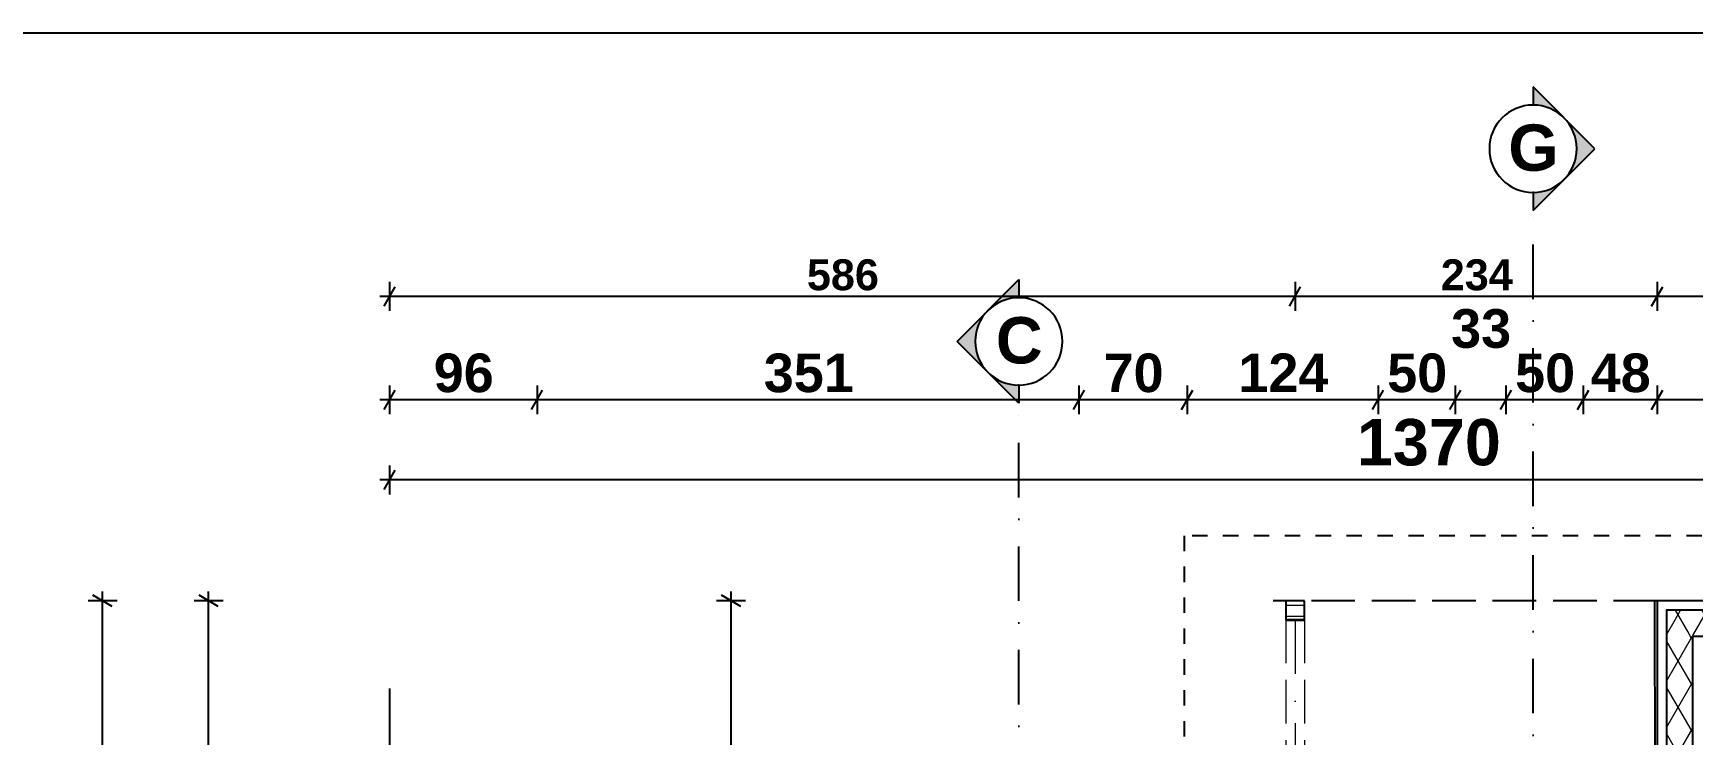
# Model space of a CAD drawing. Header units: millimetres. Extents: x -242231 to 419123, y -2399 to 525285.
# Drawn here: x -131269 to -120526, y 160555 to 165098 of the extents above; entities that cross this region are included whole.
import ezdxf

# ---------------------------------------------------------------- set-up
doc = ezdxf.new("R2010")
doc.units = ezdxf.units.MM
doc.set_wipeout_variables(frame=1)
for name, pattern in [('Dot & Dashed', [670.277762, 352.777767, -176.388884, 0, -141.111112]), ('Hidden Line', [391.222223, 282.222223, -109]), ('Short dashed', [200, 100, -100]), ('Wipeout_Contour', [1000, 0, -1000])]:
    doc.linetypes.add(name, pattern=pattern)
doc.styles.add('GENERATED_STYLE_1', font='swissb.ttf')
pattern_1 = [(60, (-125991.2, 141233.89), (-129.9038, 75), []), (120, (-125991.2, 141233.89), (129.9038, 75), [])]

msp = doc.modelspace()

# ---------------------------------------------------------------- hatches: boundary and pattern name
at = {"linetype": 'Continuous'}
for points in [[(-121560.383, 164632.63, -1), (-121560.383, 164066.944), (-121560.383, 163949.787), (-121160.383, 164349.787), (-121560.383, 164749.787)], [(-124889.028, 163385.244, 1), (-124889.028, 162819.559), (-124889.028, 162702.402), (-125289.028, 163102.402), (-124889.028, 163502.402)]]:
    msp.add_hatch(color=256, dxfattribs=at).paths.add_polyline_path(points, flags=0)
at = {"linetype": 'Continuous', "lineweight": 0}
h = msp.add_hatch(dxfattribs=at)
h.set_pattern_fill('BATT_INSULATION', color=1, style=0, pattern_type=2)
h.set_pattern_definition(pattern_1)
h.paths.add_polyline_path([(-120527.17, 161192.966), (-120697.17, 161362.944), (-120697.17, 161192.944)], flags=0)
h = msp.add_hatch(dxfattribs=at)
h.set_pattern_fill('BATT_INSULATION', color=1, style=0, pattern_type=2)
h.set_pattern_definition(pattern_1)
h.paths.add_polyline_path([(-120697.134, 161362.908), (-120527.17, 161192.966), (-120527.17, 161362.966), (-120697.134, 161362.944)], flags=0)
h = msp.add_hatch(dxfattribs=at)
h.set_pattern_fill('BATT_INSULATION', color=1, style=0, pattern_type=2)
h.set_pattern_definition(pattern_1)
h.paths.add_polyline_path([(-120527.17, 161192.966), (-119459.327, 161193.103), (-119459.349, 161363.103), (-120527.17, 161362.966)], flags=0)
h = msp.add_hatch(dxfattribs=at)
h.set_pattern_fill('BATT_INSULATION', color=1, style=0, pattern_type=2)
h.set_pattern_definition(pattern_1)
h.paths.add_polyline_path([(-120697.17, 161192.944), (-120697.17, 159403.112), (-120527.17, 159403.112), (-120527.17, 161192.966)], flags=0)

# ---------------------------------------------------------------- linework, layer by layer
at = {"linetype": 'Continuous'}
for p, q in [((-121160.383, 164349.787), (-121560.383, 164749.787)), ((-121560.383, 164749.787), (-121560.383, 164632.63)), ((-121560.383, 163949.787), (-121160.383, 164349.787)), ((-121560.383, 164066.944), (-121560.383, 163949.787)), ((-125289.028, 163102.402), (-124889.028, 163502.402)), ((-124889.028, 163502.402), (-124889.028, 163385.244)), ((-128927.126, 163456.383), (-128999.295, 163331.383)), ((-128963.211, 163487.633), (-128963.211, 163300.133)), ((-123136.802, 163331.383), (-123064.633, 163456.383)), ((-123136.802, 163331.383), (-123064.633, 163456.383)), ((-123100.717, 163487.633), (-123100.717, 163300.133)), ((-120793.255, 163331.383), (-120721.086, 163456.383)), ((-120793.255, 163331.383), (-120721.086, 163456.383)), ((-120757.17, 163487.633), (-120757.17, 163300.133)), ((-128963.211, 163393.883), (-129024.336, 163393.883)), ((-123100.717, 163393.883), (-128963.211, 163393.883)), ((-120757.17, 163393.883), (-123100.717, 163393.883)), ((-120757.17, 163393.883), (-123100.717, 163393.883)), ((-115260.364, 163393.883), (-120757.17, 163393.883)), ((-115260.364, 163393.883), (-120757.17, 163393.883)), ((-124889.028, 162702.402), (-125289.028, 163102.402)), ((-128927.126, 162786.558), (-128999.295, 162661.558)), ((-128963.211, 162817.808), (-128963.211, 162630.308)), ((-128043.819, 162661.558), (-127971.65, 162786.558)), ((-128043.819, 162661.558), (-127971.65, 162786.558)), ((-128007.735, 162817.808), (-128007.735, 162630.308)), ((-124889.028, 162819.559), (-124889.028, 162702.402)), ((-124535.842, 162661.558), (-124463.673, 162786.558)), ((-124535.842, 162661.558), (-124463.673, 162786.558)), ((-124499.758, 162817.808), (-124499.758, 162630.308)), ((-123835.842, 162661.558), (-123763.673, 162786.558)), ((-123835.842, 162661.558), (-123763.673, 162786.558)), ((-123799.758, 162817.808), (-123799.758, 162630.308)), ((-122599.969, 162661.558), (-122527.801, 162786.558)), ((-122599.969, 162661.558), (-122527.801, 162786.558)), ((-122563.885, 162817.808), (-122563.885, 162630.308)), ((-122099.969, 162661.558), (-122027.801, 162786.558)), ((-122099.969, 162661.558), (-122027.801, 162786.558)), ((-122063.885, 162817.808), (-122063.885, 162630.308)), ((-121772.013, 162661.558), (-121699.845, 162786.558)), ((-121772.013, 162661.558), (-121699.845, 162786.558)), ((-121735.929, 162817.808), (-121735.929, 162630.308)), ((-121272.013, 162661.558), (-121199.845, 162786.558)), ((-121272.013, 162661.558), (-121199.845, 162786.558)), ((-121235.929, 162817.808), (-121235.929, 162630.308)), ((-120793.255, 162661.558), (-120721.086, 162786.558)), ((-120793.255, 162661.558), (-120721.086, 162786.558)), ((-120757.17, 162817.808), (-120757.17, 162630.308)), ((-128963.211, 162724.058), (-129024.336, 162724.058)), ((-128007.735, 162724.058), (-128963.211, 162724.058)), ((-124499.758, 162724.058), (-128007.735, 162724.058)), ((-124499.758, 162724.058), (-128007.735, 162724.058)), ((-124499.758, 162724.058), (-128007.735, 162724.058)), ((-123799.758, 162724.058), (-124499.758, 162724.058)), ((-122563.885, 162724.058), (-123799.758, 162724.058)), ((-122563.885, 162724.058), (-123799.758, 162724.058)), ((-122063.885, 162724.058), (-122563.885, 162724.058)), ((-122063.885, 162724.058), (-122563.885, 162724.058)), ((-121735.929, 162724.058), (-122063.885, 162724.058)), ((-121735.929, 162724.058), (-122063.885, 162724.058)), ((-121735.929, 162724.058), (-122063.885, 162724.058)), ((-121235.929, 162724.058), (-121735.929, 162724.058)), ((-121235.929, 162724.058), (-121735.929, 162724.058)), ((-120757.17, 162724.058), (-121235.929, 162724.058)), ((-119459.356, 162724.058), (-120757.17, 162724.058)), ((-119459.356, 162724.058), (-120757.17, 162724.058)), ((-128927.126, 162268.42), (-128999.295, 162143.42)), ((-128963.211, 162299.67), (-128963.211, 162112.17)), ((-128963.211, 162205.92), (-129024.336, 162205.92)), ((-115260.364, 162205.92), (-128963.211, 162205.92)), ((-130819.273, 161422.936), (-130819.273, 161484.061)), ((-130133.114, 161422.936), (-130133.114, 161484.061)), ((-126751.432, 161422.936), (-126751.432, 161484.061)), ((-130725.523, 161422.936), (-130913.023, 161422.936)), ((-130756.773, 161386.852), (-130881.773, 161459.02)), ((-130819.273, 144724.309), (-130819.273, 161422.936)), ((-130039.364, 161422.936), (-130226.864, 161422.936)), ((-130070.614, 161386.852), (-130195.614, 161459.02)), ((-130133.114, 157019.175), (-130133.114, 161422.936)), ((-130133.114, 157019.175), (-130133.114, 161422.936)), ((-126657.682, 161422.936), (-126845.182, 161422.936)), ((-126688.932, 161386.852), (-126813.932, 161459.02)), ((-126751.432, 157019.175), (-126751.432, 161422.936)), ((-123040.801, 161422.288), (-123160.801, 161422.137)), ((-115260.364, 161423.714), (-120774.147, 161423.714)), ((-120774.147, 161423.714), (-120769.294, 157022.383)), ((-119459.356, 161423.103), (-120757.17, 161422.936)), ((-120757.17, 161422.936), (-120757.17, 161362.936)), ((-120757.17, 161362.936), (-120757.17, 159403.112)), ((-120697.17, 161362.944), (-120697.17, 161192.944)), ((-120527.17, 161362.966), (-120697.134, 161362.944)), ((-120697.134, 161362.944), (-120697.134, 161362.908)), ((-119459.349, 161363.103), (-120527.17, 161362.966)), ((-120697.17, 161192.944), (-120697.17, 159403.112)), ((-120527.17, 161192.966), (-119459.327, 161193.103)), ((-120527.17, 159403.112), (-120527.17, 161192.966)), ((-128963.347, 160855.888), (-128963.347, 140719.633))]:
    msp.add_line(p, q, dxfattribs=at)
at = {"linetype": 'Dot & Dashed'}
for p, q in [((-121560.383, 141924.629), (-121560.383, 163949.787)), ((-124889.028, 141981.545), (-124889.028, 162702.402))]:
    msp.add_line(p, q, dxfattribs=at)
at = {"linetype": 'Hidden Line'}
msp.add_line((-120757.17, 161422.936), (-123241.788, 161422.148), dxfattribs=at)
at = {"color": 251, "linetype": 'Continuous', "lineweight": 13}
msp.add_line((-123040.801, 161422.288), (-123040.793, 161415.679), dxfattribs=at)
at = {"linetype": 'Continuous', "flags": 128}
msp.add_lwpolyline([(-108096.979, 165098.049), (-136640.8, 165098.049), (-136640.8, 146540.76), (-131095.312, 146540.76), (-131095.563, 146521.433), (-131095.563, 138129.991)], dxfattribs=at)
msp.add_lwpolyline([(-115320.567, 161362.945), (-120697.174, 161362.945), (-120697.174, 156957.842), (-128903.282, 156957.842), (-128903.282, 152878.772), (-120699.907, 152878.772), (-120699.907, 144784.303), (-115320.567, 144784.303)], close=True, dxfattribs=at)
at = {"linetype": 'Continuous'}
for centre, start, end in [((-121560.383, 164349.787), 90, 270), ((-121560.383, 164349.787), 270, 90), ((-124889.028, 163102.402), 90, 270), ((-124889.028, 163102.402), 270, 90)]:
    msp.add_arc(centre, 282.843, start, end, dxfattribs=at)
for p in [(-121560.383, 164066.944), (-124889.028, 162819.559)]:
    msp.add_point(p, dxfattribs=at)

# ---------------------------------------------------------------- texts
at = {"linetype": 'Continuous', "char_height": 300, "attachment_point": 7, "style": 'GENERATED_STYLE_1'}
for s, insert in [('{G}', (-121720.395, 164202.736)), ('{C}', (-125037.59, 162955.351))]:
    msp.add_mtext(s, dxfattribs=dict(at, insert=insert))
at = {"attachment_point": 1, "style": 'GENERATED_STYLE_1'}
for s, insert, char_height in [('{586}', (-126260.781, 163633.883), 200), ('{234}', (-122157.761, 163633.883), 200), ('{33}', (-122090.588, 163311.558), 250), ('{96}', (-128676.154, 163024.058), 250), ('{351}', (-126539.767, 163024.058), 250), ('{70}', (-124340.439, 163024.058), 250), ('{124}', (-123467.843, 163024.058), 250), ('{50}', (-122504.566, 163024.058), 250), ('{50}', (-121676.61, 163024.058), 250), ('{48}', (-121187.231, 163024.058), 250), ('{1370}', (-122700.946, 162600.206), 300)]:
    msp.add_mtext(s, dxfattribs=dict(at, insert=insert, char_height=char_height))

# ---------------------------------------------------------------- next in the draw order: wipeouts: each hides what was drawn before it
at = {"color": 254, "linetype": 'Wipeout_Contour', "lineweight": 0, "ltscale": 81088.957345}
msp.add_wipeout([(-123160.651, 161302.135), (-123160.643, 161295.526), (-123040.643, 161295.677), (-123040.651, 161302.286)], dxfattribs=at)

# ---------------------------------------------------------------- next in the draw order: hatches: boundary and pattern name
at = {"linetype": 'Continuous', "lineweight": 0}
h = msp.add_hatch(dxfattribs=at)
h.set_pattern_fill('50__', color=1, style=0, pattern_type=2)
h.set_pattern_definition([(0, (-125991.2, 141233.89), (0, 70), [])])
h.paths.add_polyline_path([(-123040.651, 161302.286), (-123040.801, 161422.288), (-123160.801, 161422.137), (-123160.651, 161302.135)], flags=0)

# ---------------------------------------------------------------- next in the draw order: linework, layer by layer
at = {"linetype": 'Continuous'}
for p, q in [((-123160.801, 161422.137), (-123160.651, 161302.135)), ((-123040.651, 161302.286), (-123040.801, 161422.288)), ((-123160.651, 161302.135), (-123040.651, 161302.286))]:
    msp.add_line(p, q, dxfattribs=at)
at = {"color": 251, "linetype": 'Hidden Line', "lineweight": 13}
for p, q in [((-123160.651, 161302.212), (-123160.747, 157025.445)), ((-123160.651, 161302.212), (-123040.651, 161302.209)), ((-123040.651, 161302.209), (-123040.747, 157025.442))]:
    msp.add_line(p, q, dxfattribs=at)
at = {"color": 251, "linetype": 'Continuous', "lineweight": 13}
for p, q in [((-123160.651, 161302.135), (-123160.643, 161295.526)), ((-123160.643, 161295.526), (-123040.643, 161295.677)), ((-123040.651, 161302.286), (-123040.643, 161295.677))]:
    msp.add_line(p, q, dxfattribs=at)
at = {"color": 251, "linetype": 'Dot & Dashed', "lineweight": 18}
msp.add_line((-123100.651, 161302.211), (-123100.747, 157025.443), dxfattribs=at)
at = {"linetype": 'Short dashed', "flags": 128}
msp.add_lwpolyline([(-123817.997, 161844.368), (-123817.997, 157669.76), (-120341.973, 154207.946), (-123848.622, 150715.503), (-123848.622, 144143.217), (-119209.626, 144143.217), (-119209.626, 161844.368)], close=True, dxfattribs=at)

doc.saveas('drawing.dxf')
